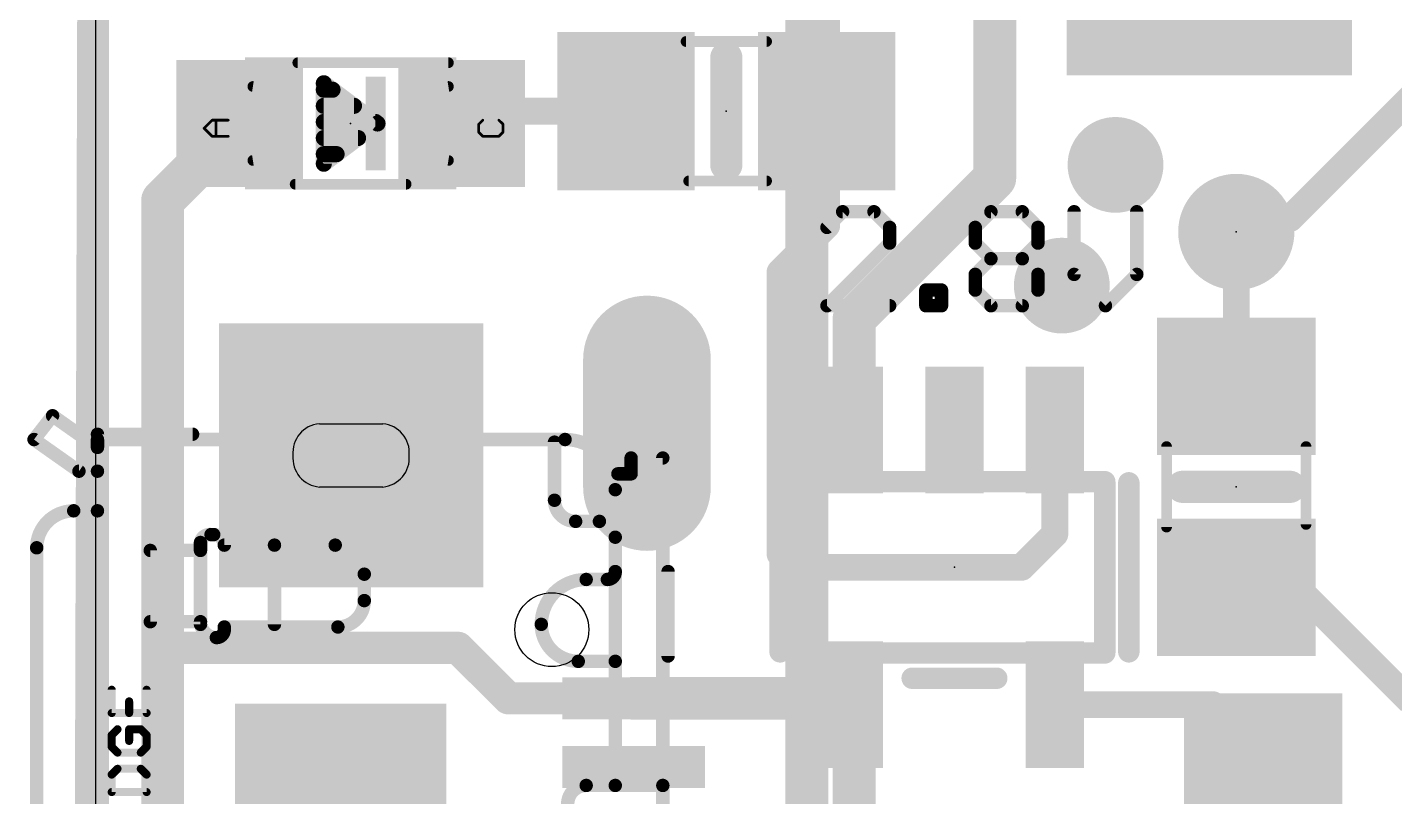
# Model space of a CAD drawing. Extents: x -20 to 40.9, y -0.3 to 63.8.
# Drawn here: x -0.65 to 12.29, y 20.43 to 27.72 of the extents above; entities that cross this region are included whole.
import ezdxf

# ---------------------------------------------------------------- set-up
doc = ezdxf.new("R2010")
doc.units = 0
for name, color, linetype in [('1', 12, 'CONTINUOUS'), ('16', 132, 'CONTINUOUS'), ('17', 110, 'CONTINUOUS'), ('18', 110, 'CONTINUOUS'), ('20', 53, 'CONTINUOUS'), ('21', 40, 'CONTINUOUS'), ('23', 53, 'CONTINUOUS'), ('51', 253, 'CONTINUOUS')]:
    doc.layers.add(name, color=color, linetype=linetype)

# ---------------------------------------------------------------- blocks, each defined once
blk = doc.blocks.new('RECT')
blk.add_solid([(-0.5, -0.5), (0.5, -0.5), (-0.5, 0.5), (0.5, 0.5)])
blk = doc.blocks.new('PIE')
at = {"const_width": 0.5}
blk.add_lwpolyline([(0, -0.25, 1), (0, 0.25, 1), (0, -0.25)], format="xyb", dxfattribs=at)
blk = doc.blocks.new('OFFSETP100')
at = {"const_width": 1}
blk.add_lwpolyline([(0, 0), (1, 0)], dxfattribs=at)
at = {"const_width": 0.5}
for points in [[(0, 0.25, 1), (0, -0.25)], [(1, -0.25, 1), (1, 0.25)]]:
    blk.add_lwpolyline(points, format="xyb", dxfattribs=at)
blk = doc.blocks.new('SQUAREP')
blk.add_solid([(-0.5, -0.5), (0.5, -0.5), (-0.5, 0.5), (0.5, 0.5)])
blk = doc.blocks.new('ROUNDV')
at = {"const_width": 0.5}
blk.add_lwpolyline([(0, -0.25, 1), (0, 0.25, 1), (0, -0.25)], format="xyb", dxfattribs=at)

msp = doc.modelspace()

# ---------------------------------------------------------------- linework, layer by layer
at = {"layer": '1'}
for points, const_width in [([(0, 44.196), (-0.127, -0.127)], 0.254), ([(8.509, 26.289), (8.509, 29.845)], 0.4064), ([(6.919, 28.686), (6.919, 26.924)], 0.254), ([(12.668, 27.273), (11.303, 25.908)], 0.254), ([(3.464, 26.808), (3.58, 26.924)], 0.254), ([(3.58, 26.924), (5.019, 26.924)], 0.254), ([(6.919, 26.924), (6.919, 25.842)], 0.254), ([(0.635, 26.079), (1.364, 26.808)], 0.4064), ([(7.178, 24.958), (8.509, 26.289)], 0.4064), ([(0.635, 21.717), (0.635, 26.079)], 0.4064), ([(10.922, 25.908), (10.795, 25.781)], 0.254), ([(11.303, 25.908), (10.922, 25.908)], 0.254), ([(6.919, 25.842), (6.477, 25.4)], 0.254), ([(10.795, 24.318), (10.795, 25.781)], 0.254), ([(6.477, 25.4), (6.477, 22.733)], 0.254), ([(7.178, 23.9061), (7.178, 24.958)], 0.4064), ([(9.078, 22.921), (9.078, 23.9061)], 0.254), ([(8.763, 22.606), (9.078, 22.921)], 0.254), ([(6.477, 22.733), (6.604, 22.606)], 0.254), ([(6.604, 22.606), (8.763, 22.606)], 0.254), ([(10.795, 22.418), (11.364, 22.418)], 0.254), ([(11.364, 22.418), (12.446, 21.336)], 0.254), ([(0.635, 21.717), (0.635, 12.573)], 0.4064), ([(0.762, 21.844), (0.635, 21.717)], 0.3048), ([(3.429, 21.844), (0.762, 21.844)], 0.3048), ([(3.907, 21.366), (3.429, 21.844)], 0.3048), ([(5.093, 21.366), (3.907, 21.366)], 0.3048), ([(5.093, 21.366), (7.1179, 21.366)], 0.4064), ([(7.1179, 21.366), (7.178, 21.3059)], 0.4064), ([(7.178, 21.3059), (7.178, 19.05)], 0.4064), ([(9.078, 21.3059), (10.5719, 21.3059)], 0.254), ([(10.5719, 21.3059), (11.049, 20.8288)], 0.254), ([(11.049, 20.8288), (11.049, 20.762)], 0.254)]:
    msp.add_lwpolyline(points, dxfattribs=dict(at, const_width=const_width))
for points, const_width in [([(3.58, 26.9875, 1), (3.58, 26.8605)], 0.127), ([(3.6249, 26.8791, 1), (3.5351, 26.9689)], 0.127), ([(5.019, 26.8605, 1), (5.019, 26.9875)], 0.127), ([(6.9825, 26.924, 1), (6.8555, 26.924)], 0.127), ([(1.4358, 26.7362, 1), (1.2922, 26.8798)], 0.2032), ([(3.4191, 26.8529, 1), (3.5089, 26.7631)], 0.127), ([(6.8555, 26.924, 1), (6.9825, 26.924)], 0.127), ([(8.5808, 26.2172, 1), (8.4372, 26.3608)], 0.2032), ([(0.7366, 26.079, 1), (0.5334, 26.079)], 0.2032), ([(8.4074, 26.289, 1), (8.6106, 26.289)], 0.2032), ([(0.5632, 26.1508, 1), (0.7068, 26.0072)], 0.2032), ([(10.922, 25.9715, 1), (10.922, 25.8445)], 0.127), ([(10.9669, 25.8631, 1), (10.8771, 25.9529)], 0.127), ([(11.2581, 25.9529, 1), (11.3479, 25.8631)], 0.127), ([(11.303, 25.8445, 1), (11.303, 25.9715)], 0.127), ([(6.8555, 25.842, 1), (6.9825, 25.842)], 0.127), ([(6.9639, 25.7971, 1), (6.8741, 25.8869)], 0.127), ([(10.8585, 25.781, 1), (10.7315, 25.781)], 0.127), ([(10.7501, 25.8259, 1), (10.8399, 25.7361)], 0.127), ([(6.5405, 25.4, 1), (6.4135, 25.4)], 0.127), ([(6.4321, 25.4449, 1), (6.5219, 25.3551)], 0.127), ([(7.2796, 24.958, 1), (7.0764, 24.958)], 0.2032), ([(7.1062, 25.0298, 1), (7.2498, 24.8862)], 0.2032), ([(10.7315, 24.318, 1), (10.8585, 24.318)], 0.127), ([(7.0764, 23.9061, 1), (7.2796, 23.9061)], 0.2032), ([(9.1415, 23.9061, 1), (9.0145, 23.9061)], 0.127), ([(9.1229, 22.8761, 1), (9.0331, 22.9659)], 0.127), ([(9.0145, 22.921, 1), (9.1415, 22.921)], 0.127), ([(6.5219, 22.7779, 1), (6.4321, 22.6881)], 0.127), ([(6.4135, 22.733, 1), (6.5405, 22.733)], 0.127), ([(6.604, 22.6695, 1), (6.604, 22.5425)], 0.127), ([(6.5591, 22.5611, 1), (6.6489, 22.6509)], 0.127), ([(8.7181, 22.6509, 1), (8.8079, 22.5611)], 0.127), ([(8.763, 22.5425, 1), (8.763, 22.6695)], 0.127), ([(10.795, 22.4815, 1), (10.795, 22.3545)], 0.127), ([(11.4089, 22.4629, 1), (11.3191, 22.3731)], 0.127), ([(11.364, 22.3545, 1), (11.364, 22.4815)], 0.127), ([(0.7366, 21.717, 1), (0.5334, 21.717)], 0.2032), ([(0.762, 21.9202, 1), (0.762, 21.7678)], 0.1524), ([(0.8159, 21.7901, 1), (0.7081, 21.8979)], 0.1524), ([(3.4829, 21.8979, 1), (3.3751, 21.7901)], 0.1524), ([(3.429, 21.7678, 1), (3.429, 21.9202)], 0.1524), ([(0.5334, 21.717, 1), (0.7366, 21.717)], 0.2032), ([(0.5811, 21.7709, 1), (0.6889, 21.6631)], 0.1524), ([(3.907, 21.4422, 1), (3.907, 21.2898)], 0.1524), ([(3.8531, 21.3121, 1), (3.9609, 21.4199)], 0.1524), ([(5.093, 21.4676, 1), (5.093, 21.2644)], 0.2032), ([(5.093, 21.2898, 1), (5.093, 21.4422)], 0.1524), ([(7.1897, 21.4378, 1), (7.0461, 21.2942)], 0.2032), ([(7.2796, 21.3059, 1), (7.0764, 21.3059)], 0.2032), ([(7.1062, 21.2341, 1), (7.2498, 21.3777)], 0.2032), ([(7.1179, 21.2644, 1), (7.1179, 21.4676)], 0.2032), ([(9.078, 21.3694, 1), (9.078, 21.2424)], 0.127), ([(10.6168, 21.3508, 1), (10.527, 21.261)], 0.127), ([(10.5719, 21.2424, 1), (10.5719, 21.3694)], 0.127), ([(11.1125, 20.8288, 1), (10.9855, 20.8288)], 0.127), ([(11.0041, 20.7839, 1), (11.0939, 20.8737)], 0.127), ([(10.9855, 20.762, 1), (11.1125, 20.762)], 0.127)]:
    msp.add_lwpolyline(points, format="xyb", dxfattribs=dict(at, const_width=const_width))
at = {"layer": '16'}
for points, const_width in [([(0, 44.323), (0, -0.127)], 0.254), ([(6.731, 14.478), (6.731, 29.718)], 0.4064)]:
    msp.add_lwpolyline(points, dxfattribs=dict(at, const_width=const_width))
at = {"layer": '20'}
for p, q in [((0, 41.91), (0, 11.176)), ((2.118, 23.966), (2.718, 23.966)), ((2.718, 23.366), (2.118, 23.366))]:
    msp.add_line(p, q, dxfattribs=at)
msp.add_circle((4.318, 22.016), 0.35, dxfattribs=at)
for centre, start, end in [((2.143, 23.691), 95.1944, 185.1944), ((2.693, 23.691), 354.8056, 84.8056), ((2.143, 23.641), 174.8056, 264.8056), ((2.693, 23.641), 275.1944, 5.1944)]:
    msp.add_arc(centre, 0.2761, start, end, dxfattribs=at)
at = {"layer": '21'}
for points, const_width in [([(5.969, 27.432), (5.969, 26.416)], 0.3048), ([(2.668, 26.808), (2.16, 27.189)], 0.1524), ([(2.16, 27.189), (2.16, 26.427)], 0.1524), ([(2.16, 27.1272), (2.2424, 27.1272)], 0.1524), ([(2.16, 26.9748), (2.4456, 26.9748)], 0.1524), ([(2.16, 26.8224), (2.6488, 26.8224)], 0.1524), ([(2.16, 26.427), (2.668, 26.808)], 0.1524), ([(2.16, 26.67), (2.484, 26.67)], 0.1524), ([(2.16, 26.5176), (2.2808, 26.5176)], 0.1524), ([(7.0698, 25.9723), (6.9215, 25.824)], 0.127), ([(7.3664, 25.9723), (7.0698, 25.9723)], 0.127), ([(7.5147, 25.824), (7.3664, 25.9723)], 0.127), ([(8.3248, 25.824), (8.4731, 25.9723)], 0.127), ([(8.4731, 25.9723), (8.7697, 25.9723)], 0.127), ([(8.7697, 25.9723), (8.918, 25.824)], 0.127), ([(9.2603, 25.9723), (9.2603, 25.3791)], 0.127), ([(9.8535, 25.3791), (9.8535, 25.9723)], 0.127), ([(7.5147, 25.6757), (7.5147, 25.824)], 0.127), ([(8.3248, 25.6757), (8.3248, 25.824)], 0.127), ([(8.918, 25.824), (8.918, 25.6757)], 0.127), ([(6.9215, 25.0825), (7.5147, 25.6757)], 0.127), ([(8.4731, 25.5274), (8.3248, 25.6757)], 0.127), ([(8.918, 25.6757), (8.7697, 25.5274)], 0.127), ([(8.3248, 25.3791), (8.4731, 25.5274)], 0.127), ([(8.4731, 25.5274), (8.7697, 25.5274)], 0.127), ([(8.7697, 25.5274), (8.918, 25.3791)], 0.127), ([(8.3248, 25.2308), (8.3248, 25.3791)], 0.127), ([(8.918, 25.3791), (8.918, 25.2308)], 0.127), ([(9.2603, 25.3791), (9.5569, 25.0825)], 0.127), ([(9.5569, 25.0825), (9.8535, 25.3791)], 0.127), ([(7.857, 25.0825), (7.857, 25.2308)], 0.127), ([(7.857, 25.2308), (8.0053, 25.2308)], 0.127), ([(8.0053, 25.2308), (8.0053, 25.0825)], 0.127), ([(8.4731, 25.0825), (8.3248, 25.2308)], 0.127), ([(8.918, 25.2308), (8.7697, 25.0825)], 0.127), ([(7.5147, 25.0825), (6.9215, 25.0825)], 0.127), ([(8.0053, 25.0825), (7.857, 25.0825)], 0.127), ([(8.7697, 25.0825), (8.4731, 25.0825)], 0.127), ([(0.918, 23.866), (0.018, 23.866)], 0.127), ([(0.018, 23.866), (0.018, 16.266)], 0.127), ([(6.478, 21.806), (6.478, 23.406)], 0.2032), ([(9.778, 21.806), (9.778, 23.406)], 0.2032), ([(10.287, 23.368), (11.303, 23.368)], 0.3048), ([(5.418, 22.566), (5.418, 21.766)], 0.127), ([(8.528, 21.556), (7.728, 21.556)], 0.2032)]:
    msp.add_lwpolyline(points, dxfattribs=dict(at, const_width=const_width))
for points, const_width in [([(6.0452, 27.432, 1), (5.8928, 27.432)], 0.1524), ([(2.1829, 27.2195, 1), (2.1371, 27.1585)], 0.0762), ([(2.1981, 27.189, 1), (2.1219, 27.189)], 0.0762), ([(2.16, 27.1653, 1), (2.16, 27.0891)], 0.0762), ([(2.2424, 27.0891, 1), (2.2424, 27.1653)], 0.0762), ([(2.16, 27.0129, 1), (2.16, 26.9367)], 0.0762), ([(2.4456, 26.9367, 1), (2.4456, 27.0129)], 0.0762), ([(2.16, 26.8605, 1), (2.16, 26.7843)], 0.0762), ([(2.6909, 26.7775, 1), (2.6451, 26.8385)], 0.0762), ([(2.6451, 26.7775, 1), (2.6909, 26.8385)], 0.0762), ([(2.6488, 26.7843, 1), (2.6488, 26.8605)], 0.0762), ([(2.16, 26.7081, 1), (2.16, 26.6319)], 0.0762), ([(2.484, 26.6319, 1), (2.484, 26.7081)], 0.0762), ([(2.16, 26.5557, 1), (2.16, 26.4795)], 0.0762), ([(2.2808, 26.4795, 1), (2.2808, 26.5557)], 0.0762), ([(2.1371, 26.4575, 1), (2.1829, 26.3965)], 0.0762), ([(2.1219, 26.427, 1), (2.1981, 26.427)], 0.0762), ([(5.8928, 26.416, 1), (6.0452, 26.416)], 0.1524), ([(7.0698, 26.004, 1), (7.0698, 25.9405)], 0.0635), ([(7.0922, 25.9498, 1), (7.0473, 25.9947)], 0.0635), ([(7.3888, 25.9947, 1), (7.3439, 25.9498)], 0.0635), ([(7.3664, 25.9405, 1), (7.3664, 26.004)], 0.0635), ([(8.4731, 26.004, 1), (8.4731, 25.9405)], 0.0635), ([(8.4955, 25.9498, 1), (8.4506, 25.9947)], 0.0635), ([(8.7921, 25.9947, 1), (8.7472, 25.9498)], 0.0635), ([(8.7697, 25.9405, 1), (8.7697, 26.004)], 0.0635), ([(9.292, 25.9723, 1), (9.2285, 25.9723)], 0.0635), ([(9.8852, 25.9723, 1), (9.8217, 25.9723)], 0.0635), ([(7.5464, 25.824, 1), (7.4829, 25.824)], 0.0635), ([(8.3565, 25.824, 1), (8.293, 25.824)], 0.0635), ([(8.9497, 25.824, 1), (8.8862, 25.824)], 0.0635), ([(6.899, 25.8464, 1), (6.944, 25.8015)], 0.0635), ([(7.4922, 25.8015, 1), (7.5371, 25.8464)], 0.0635), ([(8.3023, 25.8464, 1), (8.3472, 25.8015)], 0.0635), ([(8.8955, 25.8015, 1), (8.9404, 25.8464)], 0.0635), ([(7.4829, 25.6757, 1), (7.5464, 25.6757)], 0.0635), ([(7.5371, 25.6532, 1), (7.4922, 25.6981)], 0.0635), ([(8.293, 25.6757, 1), (8.3565, 25.6757)], 0.0635), ([(8.3472, 25.6981, 1), (8.3023, 25.6532)], 0.0635), ([(8.8862, 25.6757, 1), (8.9497, 25.6757)], 0.0635), ([(8.9404, 25.6532, 1), (8.8955, 25.6981)], 0.0635), ([(8.4731, 25.5591, 1), (8.4731, 25.4956)], 0.0635), ([(8.4506, 25.5049, 1), (8.4955, 25.5498)], 0.0635), ([(8.4955, 25.5049, 1), (8.4506, 25.5498)], 0.0635), ([(8.7921, 25.5498, 1), (8.7472, 25.5049)], 0.0635), ([(8.7472, 25.5498, 1), (8.7921, 25.5049)], 0.0635), ([(8.7697, 25.4956, 1), (8.7697, 25.5591)], 0.0635), ([(8.3565, 25.3791, 1), (8.293, 25.3791)], 0.0635), ([(8.3023, 25.4015, 1), (8.3472, 25.3566)], 0.0635), ([(8.9497, 25.3791, 1), (8.8862, 25.3791)], 0.0635), ([(8.8955, 25.3566, 1), (8.9404, 25.4015)], 0.0635), ([(9.2285, 25.3791, 1), (9.292, 25.3791)], 0.0635), ([(9.2827, 25.4015, 1), (9.2378, 25.3566)], 0.0635), ([(9.8217, 25.3791, 1), (9.8852, 25.3791)], 0.0635), ([(9.8759, 25.3566, 1), (9.831, 25.4015)], 0.0635), ([(7.857, 25.2625, 1), (7.857, 25.199)], 0.0635), ([(7.8888, 25.2308, 1), (7.8253, 25.2308)], 0.0635), ([(8.0371, 25.2308, 1), (7.9736, 25.2308)], 0.0635), ([(8.0053, 25.199, 1), (8.0053, 25.2625)], 0.0635), ([(8.293, 25.2308, 1), (8.3565, 25.2308)], 0.0635), ([(8.3472, 25.2532, 1), (8.3023, 25.2083)], 0.0635), ([(8.8862, 25.2308, 1), (8.9497, 25.2308)], 0.0635), ([(8.9404, 25.2083, 1), (8.8955, 25.2532)], 0.0635), ([(6.899, 25.105, 1), (6.944, 25.06)], 0.0635), ([(6.9215, 25.1142, 1), (6.9215, 25.0508)], 0.0635), ([(7.5147, 25.0508, 1), (7.5147, 25.1142)], 0.0635), ([(7.857, 25.1142, 1), (7.857, 25.0508)], 0.0635), ([(7.8253, 25.0825, 1), (7.8888, 25.0825)], 0.0635), ([(7.9736, 25.0825, 1), (8.0371, 25.0825)], 0.0635), ([(8.0053, 25.0508, 1), (8.0053, 25.1142)], 0.0635), ([(8.4731, 25.1142, 1), (8.4731, 25.0508)], 0.0635), ([(8.4506, 25.06, 1), (8.4955, 25.105)], 0.0635), ([(8.7472, 25.105, 1), (8.7921, 25.06)], 0.0635), ([(8.7697, 25.0508, 1), (8.7697, 25.1142)], 0.0635), ([(9.5344, 25.105, 1), (9.5793, 25.06)], 0.0635), ([(9.5344, 25.06, 1), (9.5793, 25.105)], 0.0635), ([(0.0498, 23.866, 1), (-0.0137, 23.866)], 0.0635), ([(0.018, 23.8977, 1), (0.018, 23.8343)], 0.0635), ([(0.918, 23.8343, 1), (0.918, 23.8977)], 0.0635), ([(6.5288, 23.406, 1), (6.4272, 23.406)], 0.1016), ([(9.8288, 23.406, 1), (9.7272, 23.406)], 0.1016), ([(10.287, 23.4442, 1), (10.287, 23.2918)], 0.1524), ([(11.303, 23.2918, 1), (11.303, 23.4442)], 0.1524), ([(5.4497, 22.566, 1), (5.3863, 22.566)], 0.0635), ([(5.3863, 21.766, 1), (5.4497, 21.766)], 0.0635), ([(6.4272, 21.806, 1), (6.5288, 21.806)], 0.1016), ([(9.7272, 21.806, 1), (9.8288, 21.806)], 0.1016), ([(7.728, 21.6068, 1), (7.728, 21.5052)], 0.1016), ([(8.528, 21.5052, 1), (8.528, 21.6068)], 0.1016)]:
    msp.add_lwpolyline(points, format="xyb", dxfattribs=dict(at, const_width=const_width))
at = {"layer": '23'}
for p in [(5.969, 26.924), (2.414, 26.808), (10.795, 25.781), (10.795, 23.368), (8.128, 22.606)]:
    msp.add_point(p, dxfattribs=at)
at = {"layer": '51'}
for points, const_width in [([(5.588, 27.584), (6.35, 27.584)], 0.1016), ([(1.914, 27.383), (3.339, 27.383)], 0.1016), ([(1.0265, 26.7631), (1.1028, 26.8393)], 0.0254), ([(1.1028, 26.8393), (1.2553, 26.8393)], 0.0254), ([(1.1409, 26.6868), (1.1409, 26.8393)], 0.0254), ([(3.6646, 26.8393), (3.6265, 26.8012)], 0.0254), ([(3.6265, 26.8012), (3.6265, 26.725)], 0.0254), ([(3.8553, 26.8012), (3.8172, 26.8393)], 0.0254), ([(3.8553, 26.725), (3.8553, 26.8012)], 0.0254), ([(1.1028, 26.6868), (1.0265, 26.7631)], 0.0254), ([(1.2553, 26.6868), (1.1028, 26.6868)], 0.0254), ([(3.6265, 26.725), (3.6646, 26.6868)], 0.0254), ([(3.6646, 26.6868), (3.8172, 26.6868)], 0.0254), ([(3.8172, 26.6868), (3.8553, 26.725)], 0.0254), ([(2.939, 26.233), (1.889, 26.233)], 0.1016), ([(5.613, 26.264), (6.35, 26.264)], 0.1016), ([(-0.407, 24.041), (-0.582, 23.816)], 0.127), ([(-0.407, 24.041), (0.018, 23.741)], 0.127), ([(-0.582, 23.816), (-0.157, 23.516)], 0.127), ([(4.443, 23.816), (0.018, 23.816)], 0.127), ([(0.018, 23.816), (0.018, 23.741)], 0.127), ([(4.343, 23.791), (4.343, 23.241)], 0.127), ([(0.018, 23.741), (0.018, 23.516)], 0.127), ([(5.068, 23.491), (5.068, 23.641)], 0.127), ([(5.068, 23.641), (5.368, 23.641)], 0.127), ([(5.368, 23.641), (5.368, 20.541)], 0.127), ([(10.135, 22.987), (10.135, 23.749)], 0.1016), ([(11.455, 23.012), (11.455, 23.749)], 0.1016), ([(-0.157, 23.516), (0.018, 23.516)], 0.127), ([(0.018, 23.516), (0.018, 23.141)], 0.127), ([(4.943, 23.491), (5.068, 23.491)], 0.127), ([(6.7056, 21.7956), (6.7056, 23.4164)], 0.2032), ([(6.7056, 23.4164), (9.5504, 23.4164)], 0.2032), ([(9.5504, 23.4164), (9.5504, 21.7956)], 0.2032), ([(4.918, 22.891), (4.918, 23.341)], 0.127), ([(0.018, 23.141), (-0.207, 23.141)], 0.127), ([(0.018, 23.141), (0.018, 16.966)], 0.127), ([(4.543, 23.041), (4.768, 23.041)], 0.127), ([(0.993, 22.766), (0.993, 22.841)], 0.127), ([(1.093, 22.916), (1.118, 22.916)], 0.127), ([(4.918, 22.891), (4.918, 22.566)], 0.127), ([(-0.557, 22.791), (-0.557, 17.291)], 0.127), ([(0.518, 22.091), (0.518, 22.766)], 0.127), ([(0.518, 22.766), (0.993, 22.766)], 0.127), ([(0.993, 22.766), (0.993, 22.066)], 0.127), ([(1.218, 22.816), (1.693, 22.816)], 0.127), ([(1.693, 22.816), (2.268, 22.816)], 0.127), ([(1.693, 22.816), (1.693, 22.066)], 0.127), ([(2.543, 22.541), (2.543, 22.291)], 0.127), ([(4.843, 22.491), (4.643, 22.491)], 0.127), ([(4.918, 21.716), (4.918, 22.566)], 0.127), ([(0.993, 22.091), (0.518, 22.091)], 0.127), ([(2.293, 22.041), (1.218, 22.041)], 0.127), ([(1.218, 22.041), (1.218, 22.016)], 0.127), ([(9.5504, 21.7956), (6.7056, 21.7956)], 0.2032), ([(4.568, 21.716), (4.918, 21.716)], 0.127), ([(4.918, 20.541), (4.918, 21.716)], 0.127), ([(0.1526, 21.447), (0.1526, 21.2267)], 0.0762), ([(0.4831, 21.2267), (0.4831, 21.447)], 0.0762), ([(0.3179, 21.2267), (0.3179, 21.3369)], 0.0762), ([(0.1526, 21.2267), (0.4831, 21.2267)], 0.0762), ([(0.2077, 21.0728), (0.1526, 21.0177)], 0.0762), ([(0.428, 21.0728), (0.3179, 21.0728)], 0.0762), ([(0.3179, 21.0728), (0.3179, 20.9627)], 0.0762), ([(0.4831, 21.0177), (0.428, 21.0728)], 0.0762), ([(0.1526, 21.0177), (0.1526, 20.9076)], 0.0762), ([(0.4831, 20.9076), (0.4831, 21.0177)], 0.0762), ([(0.1526, 20.9076), (0.2077, 20.8525)], 0.0762), ([(0.2077, 20.8525), (0.428, 20.8525)], 0.0762), ([(0.428, 20.8525), (0.4831, 20.9076)], 0.0762), ([(0.2077, 20.6986), (0.1526, 20.6435)], 0.0762), ([(0.428, 20.6986), (0.2077, 20.6986)], 0.0762), ([(0.4831, 20.6435), (0.428, 20.6986)], 0.0762), ([(0.1526, 20.6435), (0.1526, 20.4783)], 0.0762), ([(0.4831, 20.4783), (0.4831, 20.6435)], 0.0762), ([(4.643, 20.541), (4.918, 20.541)], 0.127), ([(4.918, 20.541), (5.368, 20.541)], 0.127), ([(5.368, 20.541), (5.368, 19.541)], 0.127), ([(0.1526, 20.4783), (0.4831, 20.4783)], 0.0762)]:
    msp.add_lwpolyline(points, dxfattribs=dict(at, const_width=const_width))
for points, const_width in [([(5.588, 27.6094, 1), (5.588, 27.5586)], 0.0508), ([(6.35, 27.5586, 1), (6.35, 27.6094)], 0.0508), ([(1.914, 27.4084, 1), (1.914, 27.3576)], 0.0508), ([(3.339, 27.3576, 1), (3.339, 27.4084)], 0.0508), ([(3.264, 27.155, 1), (3.264, 27.361, 1), (3.264, 27.155)], 0.0762), ([(1.489, 26.458, 0.8571), (1.489, 27.158)], 0.1016), ([(1.4929, 27.1831, 1), (1.4851, 27.1329)], 0.0508), ([(3.339, 27.158, 0.8571), (3.339, 26.458)], 0.1016), ([(3.3429, 27.1329, 1), (3.3351, 27.1831)], 0.0508), ([(1.1028, 26.8457, 1), (1.1028, 26.833)], 0.0127), ([(1.1073, 26.8349, 1), (1.0983, 26.8438)], 0.0127), ([(1.1473, 26.8393, 1), (1.1346, 26.8393)], 0.0127), ([(1.2553, 26.833, 1), (1.2553, 26.8457)], 0.0127), ([(3.622, 26.8057, 1), (3.631, 26.7967)], 0.0127), ([(3.6329, 26.8012, 1), (3.6202, 26.8012)], 0.0127), ([(3.6691, 26.8349, 1), (3.6601, 26.8438)], 0.0127), ([(3.8217, 26.8438, 1), (3.8127, 26.8349)], 0.0127), ([(3.8617, 26.8012, 1), (3.849, 26.8012)], 0.0127), ([(3.8508, 26.7967, 1), (3.8598, 26.8057)], 0.0127), ([(1.031, 26.7676, 1), (1.022, 26.7586)], 0.0127), ([(1.022, 26.7676, 1), (1.031, 26.7586)], 0.0127), ([(1.1028, 26.6932, 1), (1.1028, 26.6805)], 0.0127), ([(1.0983, 26.6823, 1), (1.1073, 26.6913)], 0.0127), ([(1.1346, 26.6868, 1), (1.1473, 26.6868)], 0.0127), ([(1.2553, 26.6805, 1), (1.2553, 26.6932)], 0.0127), ([(3.631, 26.7294, 1), (3.622, 26.7205)], 0.0127), ([(3.6202, 26.725, 1), (3.6329, 26.725)], 0.0127), ([(3.6646, 26.6932, 1), (3.6646, 26.6805)], 0.0127), ([(3.6601, 26.6823, 1), (3.6691, 26.6913)], 0.0127), ([(3.8127, 26.6913, 1), (3.8217, 26.6823)], 0.0127), ([(3.8172, 26.6805, 1), (3.8172, 26.6932)], 0.0127), ([(3.849, 26.725, 1), (3.8617, 26.725)], 0.0127), ([(3.8598, 26.7205, 1), (3.8508, 26.7294)], 0.0127), ([(1.4851, 26.4831, 1), (1.4929, 26.4329)], 0.0508), ([(3.3351, 26.4329, 1), (3.3429, 26.4831)], 0.0508), ([(1.889, 26.2584, 1), (1.889, 26.2076)], 0.0508), ([(2.939, 26.2076, 1), (2.939, 26.2584)], 0.0508), ([(5.613, 26.2894, 1), (5.613, 26.2386)], 0.0508), ([(6.35, 26.2386, 1), (6.35, 26.2894)], 0.0508), ([(-0.3887, 24.0669, 1), (-0.4253, 24.0151)], 0.0635), ([(-0.3819, 24.0215, 1), (-0.4321, 24.0605)], 0.0635), ([(-0.5637, 23.8419, 1), (-0.6003, 23.7901)], 0.0635), ([(-0.6071, 23.8355, 1), (-0.5569, 23.7965)], 0.0635), ([(0.018, 23.8478, 1), (0.018, 23.7843)], 0.0635), ([(0.0498, 23.816, 1), (-0.0137, 23.816)], 0.0635), ([(4.3747, 23.791, 1), (4.3113, 23.791)], 0.0635), ([(4.918, 23.341, 0.4142), (4.443, 23.816)], 0.127), ([(4.443, 23.8478, 1), (4.443, 23.7843)], 0.0635), ([(4.443, 23.7843, 1), (4.443, 23.8478)], 0.0635), ([(0.0498, 23.741, 1), (-0.0137, 23.741)], 0.0635), ([(-0.0137, 23.741, 1), (0.0498, 23.741)], 0.0635), ([(-0.0003, 23.7151, 1), (0.0363, 23.7669)], 0.0635), ([(5.0998, 23.641, 1), (5.0363, 23.641)], 0.0635), ([(5.068, 23.6728, 1), (5.068, 23.6093)], 0.0635), ([(5.3998, 23.641, 1), (5.3363, 23.641)], 0.0635), ([(5.368, 23.6093, 1), (5.368, 23.6728)], 0.0635), ([(10.1604, 23.749, 1), (10.1096, 23.749)], 0.0508), ([(11.4804, 23.749, 1), (11.4296, 23.749)], 0.0508), ([(-0.157, 23.5478, 1), (-0.157, 23.4843)], 0.0635), ([(-0.1753, 23.4901, 1), (-0.1387, 23.5419)], 0.0635), ([(0.0498, 23.516, 1), (-0.0137, 23.516)], 0.0635), ([(0.018, 23.4843, 1), (0.018, 23.5478)], 0.0635), ([(4.943, 23.5227, 1), (4.943, 23.4593)], 0.0635), ([(5.068, 23.4593, 1), (5.068, 23.5227)], 0.0635), ([(-0.0137, 23.516, 1), (0.0498, 23.516)], 0.0635), ([(5.0363, 23.491, 1), (5.0998, 23.491)], 0.0635), ([(6.7564, 23.4164, 1), (6.6548, 23.4164)], 0.1016), ([(6.7056, 23.4672, 1), (6.7056, 23.3656)], 0.1016), ([(9.6012, 23.4164, 1), (9.4996, 23.4164)], 0.1016), ([(9.5504, 23.3656, 1), (9.5504, 23.4672)], 0.1016), ([(4.343, 23.241, 0.4142), (4.543, 23.041)], 0.127), ([(4.3747, 23.241, 1), (4.3113, 23.241)], 0.0635), ([(4.9497, 23.341, 1), (4.8863, 23.341)], 0.0635), ([(4.8863, 23.341, 1), (4.9497, 23.341)], 0.0635), ([(-0.207, 23.141, 0.4142), (-0.557, 22.791)], 0.127), ([(-0.207, 23.1728, 1), (-0.207, 23.1093)], 0.0635), ([(-0.207, 23.1093, 1), (-0.207, 23.1728)], 0.0635), ([(0.0498, 23.141, 1), (-0.0137, 23.141)], 0.0635), ([(-0.0137, 23.141, 1), (0.0498, 23.141)], 0.0635), ([(0.018, 23.1093, 1), (0.018, 23.1728)], 0.0635), ([(4.3113, 23.241, 1), (4.3747, 23.241)], 0.0635), ([(4.543, 23.0727, 1), (4.543, 23.0093)], 0.0635), ([(4.543, 23.0093, 1), (4.543, 23.0727)], 0.0635), ([(4.918, 22.891, 0.4142), (4.768, 23.041)], 0.127), ([(4.768, 23.0727, 1), (4.768, 23.0093)], 0.0635), ([(4.768, 23.0093, 1), (4.768, 23.0727)], 0.0635), ([(11.4296, 23.012, 1), (11.4804, 23.012)], 0.0508), ([(1.093, 22.916, 0.4142), (0.993, 22.841)], 0.127), ([(1.0248, 22.841, 1), (0.9612, 22.841)], 0.0635), ([(1.093, 22.9477, 1), (1.093, 22.8843)], 0.0635), ([(1.218, 22.816, 0.4142), (1.118, 22.916)], 0.127), ([(1.118, 22.9477, 1), (1.118, 22.8843)], 0.0635), ([(1.0885, 22.8846, 1), (1.0975, 22.9474)], 0.0635), ([(1.118, 22.8843, 1), (1.118, 22.9477)], 0.0635), ([(4.9497, 22.891, 1), (4.8863, 22.891)], 0.0635), ([(4.8863, 22.891, 1), (4.9497, 22.891)], 0.0635), ([(4.8863, 22.891, 1), (4.9497, 22.891)], 0.0635), ([(10.1096, 22.987, 1), (10.1604, 22.987)], 0.0508), ([(-0.5252, 22.791, 1), (-0.5888, 22.791)], 0.0635), ([(-0.5888, 22.791, 1), (-0.5252, 22.791)], 0.0635), ([(0.518, 22.7978, 1), (0.518, 22.7343)], 0.0635), ([(0.5497, 22.766, 1), (0.4863, 22.766)], 0.0635), ([(0.9616, 22.8455, 1), (1.0244, 22.8365)], 0.0635), ([(1.0248, 22.766, 1), (0.9612, 22.766)], 0.0635), ([(0.9612, 22.766, 1), (1.0248, 22.766)], 0.0635), ([(0.993, 22.7343, 1), (0.993, 22.7978)], 0.0635), ([(1.218, 22.8478, 1), (1.218, 22.7843)], 0.0635), ([(1.1863, 22.816, 1), (1.2497, 22.816)], 0.0635), ([(1.693, 22.8478, 1), (1.693, 22.7843)], 0.0635), ([(1.7248, 22.816, 1), (1.6613, 22.816)], 0.0635), ([(1.693, 22.7843, 1), (1.693, 22.8478)], 0.0635), ([(2.543, 22.541, 0.4142), (2.268, 22.816)], 0.127), ([(2.268, 22.8478, 1), (2.268, 22.7843)], 0.0635), ([(2.268, 22.7843, 1), (2.268, 22.8478)], 0.0635), ([(2.5748, 22.541, 1), (2.5112, 22.541)], 0.0635), ([(2.5112, 22.541, 1), (2.5748, 22.541)], 0.0635), ([(4.643, 22.491, 0.4142), (4.218, 22.066)], 0.127), ([(4.643, 22.5227, 1), (4.643, 22.4593)], 0.0635), ([(4.643, 22.4593, 1), (4.643, 22.5227)], 0.0635), ([(4.843, 22.491, 0.4142), (4.918, 22.566)], 0.127), ([(4.843, 22.5227, 1), (4.843, 22.4593)], 0.0635), ([(4.843, 22.4593, 1), (4.843, 22.5227)], 0.0635), ([(4.9497, 22.566, 1), (4.8863, 22.566)], 0.0635), ([(4.9497, 22.566, 1), (4.8863, 22.566)], 0.0635), ([(4.8863, 22.566, 1), (4.9497, 22.566)], 0.0635), ([(2.293, 22.041, 0.4142), (2.543, 22.291)], 0.127), ([(2.5748, 22.291, 1), (2.5112, 22.291)], 0.0635), ([(2.5112, 22.291, 1), (2.5748, 22.291)], 0.0635), ([(0.518, 22.1227, 1), (0.518, 22.0593)], 0.0635), ([(1.0248, 22.091, 1), (0.9612, 22.091)], 0.0635), ([(0.993, 22.091, 0.4142), (1.143, 21.941)], 0.127), ([(0.993, 22.0593, 1), (0.993, 22.1227)], 0.0635), ([(4.218, 22.066, 0.4142), (4.568, 21.716)], 0.127), ([(4.2497, 22.066, 1), (4.1863, 22.066)], 0.0635), ([(0.4863, 22.091, 1), (0.5497, 22.091)], 0.0635), ([(0.9612, 22.066, 1), (1.0248, 22.066)], 0.0635), ([(1.143, 21.941, 0.4142), (1.218, 22.016)], 0.127), ([(1.143, 21.9728, 1), (1.143, 21.9093)], 0.0635), ([(1.143, 21.9093, 1), (1.143, 21.9728)], 0.0635), ([(1.218, 22.0727, 1), (1.218, 22.0093)], 0.0635), ([(1.2497, 22.041, 1), (1.1863, 22.041)], 0.0635), ([(1.2497, 22.016, 1), (1.1863, 22.016)], 0.0635), ([(1.1863, 22.016, 1), (1.2497, 22.016)], 0.0635), ([(1.6613, 22.066, 1), (1.7248, 22.066)], 0.0635), ([(2.293, 22.0727, 1), (2.293, 22.0093)], 0.0635), ([(2.293, 22.0093, 1), (2.293, 22.0727)], 0.0635), ([(4.1863, 22.066, 1), (4.2497, 22.066)], 0.0635), ([(6.7056, 21.8464, 1), (6.7056, 21.7448)], 0.1016), ([(9.5504, 21.7448, 1), (9.5504, 21.8464)], 0.1016), ([(4.568, 21.7477, 1), (4.568, 21.6843)], 0.0635), ([(4.568, 21.6843, 1), (4.568, 21.7477)], 0.0635), ([(4.9497, 21.716, 1), (4.8863, 21.716)], 0.0635), ([(4.8863, 21.716, 1), (4.9497, 21.716)], 0.0635), ([(4.918, 21.6843, 1), (4.918, 21.7477)], 0.0635), ([(6.6548, 21.7956, 1), (6.7564, 21.7956)], 0.1016), ([(9.4996, 21.7956, 1), (9.6012, 21.7956)], 0.1016), ([(0.1717, 21.447, 1), (0.1336, 21.447)], 0.0381), ([(0.5021, 21.447, 1), (0.4641, 21.447)], 0.0381), ([(0.3369, 21.3369, 1), (0.2988, 21.3369)], 0.0381), ([(0.1526, 21.2458, 1), (0.1526, 21.2077)], 0.0381), ([(0.1336, 21.2267, 1), (0.1717, 21.2267)], 0.0381), ([(0.2988, 21.2267, 1), (0.3369, 21.2267)], 0.0381), ([(0.4641, 21.2267, 1), (0.5021, 21.2267)], 0.0381), ([(0.4831, 21.2077, 1), (0.4831, 21.2458)], 0.0381), ([(0.2212, 21.0594, 1), (0.1942, 21.0863)], 0.0381), ([(0.3369, 21.0728, 1), (0.2988, 21.0728)], 0.0381), ([(0.3179, 21.0919, 1), (0.3179, 21.0538)], 0.0381), ([(0.4415, 21.0863, 1), (0.4146, 21.0594)], 0.0381), ([(0.428, 21.0538, 1), (0.428, 21.0919)], 0.0381), ([(0.1717, 21.0177, 1), (0.1336, 21.0177)], 0.0381), ([(0.1391, 21.0312, 1), (0.1661, 21.0043)], 0.0381), ([(0.2988, 20.9627, 1), (0.3369, 20.9627)], 0.0381), ([(0.5021, 21.0177, 1), (0.4641, 21.0177)], 0.0381), ([(0.4696, 21.0043, 1), (0.4966, 21.0312)], 0.0381), ([(0.1661, 20.9211, 1), (0.1391, 20.8941)], 0.0381), ([(0.1336, 20.9076, 1), (0.1717, 20.9076)], 0.0381), ([(0.2077, 20.8716, 1), (0.2077, 20.8335)], 0.0381), ([(0.1942, 20.839, 1), (0.2212, 20.866)], 0.0381), ([(0.4146, 20.866, 1), (0.4415, 20.839)], 0.0381), ([(0.428, 20.8335, 1), (0.428, 20.8716)], 0.0381), ([(0.4641, 20.9076, 1), (0.5021, 20.9076)], 0.0381), ([(0.4966, 20.8941, 1), (0.4696, 20.9211)], 0.0381), ([(0.2077, 20.7177, 1), (0.2077, 20.6796)], 0.0381), ([(0.2212, 20.6851, 1), (0.1942, 20.7121)], 0.0381), ([(0.4415, 20.7121, 1), (0.4146, 20.6851)], 0.0381), ([(0.428, 20.6796, 1), (0.428, 20.7177)], 0.0381), ([(0.1717, 20.6435, 1), (0.1336, 20.6435)], 0.0381), ([(0.1391, 20.657, 1), (0.1661, 20.6301)], 0.0381), ([(0.5021, 20.6435, 1), (0.4641, 20.6435)], 0.0381), ([(0.4696, 20.6301, 1), (0.4966, 20.657)], 0.0381), ([(4.643, 20.541, 0.4142), (4.468, 20.366)], 0.127), ([(4.643, 20.5727, 1), (4.643, 20.5093)], 0.0635), ([(4.643, 20.5093, 1), (4.643, 20.5727)], 0.0635), ([(4.918, 20.5727, 1), (4.918, 20.5093)], 0.0635), ([(4.918, 20.5093, 1), (4.918, 20.5727)], 0.0635), ([(5.3998, 20.541, 1), (5.3363, 20.541)], 0.0635), ([(5.368, 20.5093, 1), (5.368, 20.5727)], 0.0635), ([(0.1526, 20.4974, 1), (0.1526, 20.4593)], 0.0381), ([(0.1336, 20.4783, 1), (0.1717, 20.4783)], 0.0381), ([(0.4641, 20.4783, 1), (0.5021, 20.4783)], 0.0381), ([(0.4831, 20.4593, 1), (0.4831, 20.4974)], 0.0381), ([(4.8863, 20.541, 1), (4.9497, 20.541)], 0.0635), ([(5.3363, 20.541, 1), (5.3998, 20.541)], 0.0635)]:
    msp.add_lwpolyline(points, format="xyb", dxfattribs=dict(at, const_width=const_width))

# ---------------------------------------------------------------- block references
at = {"layer": '1'}
for p, xscale, yscale, rotation in [((10.541, 28.064), 1.6, 2.7, 270), ((1.364, 26.808), 1.2, 1.2, 270), ((3.464, 26.808), 1.2, 1.2, 270), ((10.795, 24.318), 1.3, 1.5, 90), ((7.178, 23.9061), 0.55, 1.2, 180), ((8.128, 23.9061), 0.55, 1.2, 180), ((9.078, 23.9061), 0.55, 1.2, 180), ((10.795, 22.418), 1.3, 1.5, 90), ((7.178, 21.3059), 0.55, 1.2, 180), ((9.078, 21.3059), 0.55, 1.2, 180), ((5.093, 21.366), 0.4, 1.35, 270), ((11.049, 20.762), 1.3, 1.5, 270), ((5.093, 20.716), 0.4, 1.35, 270)]:
    msp.add_blockref('RECT', p, dxfattribs=dict(at, xscale=xscale, yscale=yscale, rotation=rotation))
for name, p, xscale, yscale in [('RECT', (5.019, 26.924), 1.3, 1.5), ('RECT', (6.919, 26.924), 1.3, 1.5), ('PIE', (10.795, 25.781), 1.1, 1.1)]:
    msp.add_blockref(name, p, dxfattribs=dict(at, xscale=xscale, yscale=yscale))
at = {"layer": '1', "xscale": 2}
msp.add_blockref('RECT', (2.318, 20.816), dxfattribs=at)
at = {"layer": '17', "xscale": 1.208, "yscale": 1.208, "rotation": 90}
msp.add_blockref('OFFSETP100', (5.218, 23.366), dxfattribs=at)
msp.add_blockref('OFFSETP100', (5.218, 23.366), dxfattribs=at)
at = {"layer": '17', "xscale": 2.5, "yscale": 2.5}
msp.add_blockref('SQUAREP', (2.418, 23.666), dxfattribs=at)
msp.add_blockref('SQUAREP', (2.418, 23.666), dxfattribs=at)
at = {"layer": '18', "xscale": 0.9064, "yscale": 0.9064}
for p in [(9.652, 26.416), (9.652, 26.416), (9.144, 25.273), (9.144, 25.273)]:
    msp.add_blockref('ROUNDV', p, dxfattribs=at)
at = {"layer": '21', "xscale": 0.889, "yscale": 0.1905, "rotation": 270}
msp.add_blockref('RECT', (2.6498, 26.808), dxfattribs=at)
at = {"layer": '51', "xscale": 0.7501, "yscale": 1.4501}
for p in [(5.2519, 26.9252), (6.6997, 26.9252)]:
    msp.add_blockref('RECT', p, dxfattribs=at)
at = {"layer": '51'}
for p, xscale, yscale, rotation in [((1.664, 27.2705), 0.325, 0.5, 270), ((3.3765, 27.2705), 0.325, 0.075, 270), ((3.045, 27.258), 0.3, 0.262, 270), ((1.789, 27.058), 0.15, 0.25, 270), ((3.039, 27.058), 0.15, 0.25, 270), ((1.8265, 26.808), 0.4, 0.175, 270), ((3.0015, 26.808), 0.4, 0.175, 270), ((1.789, 26.558), 0.15, 0.25, 270), ((3.039, 26.558), 0.15, 0.25, 270), ((1.664, 26.3455), 0.325, 0.5, 270), ((3.164, 26.3455), 0.325, 0.5, 270), ((10.7939, 24.0987), 0.7501, 1.4501, 90), ((7.178, 23.781), 0.5, 0.65, 180), ((8.128, 23.781), 0.5, 0.65, 180), ((9.078, 23.781), 0.5, 0.65, 180), ((10.7939, 22.6509), 0.7501, 1.4501, 90), ((7.178, 21.431), 0.5, 0.65, 180), ((9.078, 21.431), 0.5, 0.65, 180), ((11.0502, 20.5292), 0.7501, 1.4501, 270)]:
    msp.add_blockref('RECT', p, dxfattribs=dict(at, xscale=xscale, yscale=yscale, rotation=rotation))

doc.saveas('drawing.dxf')
